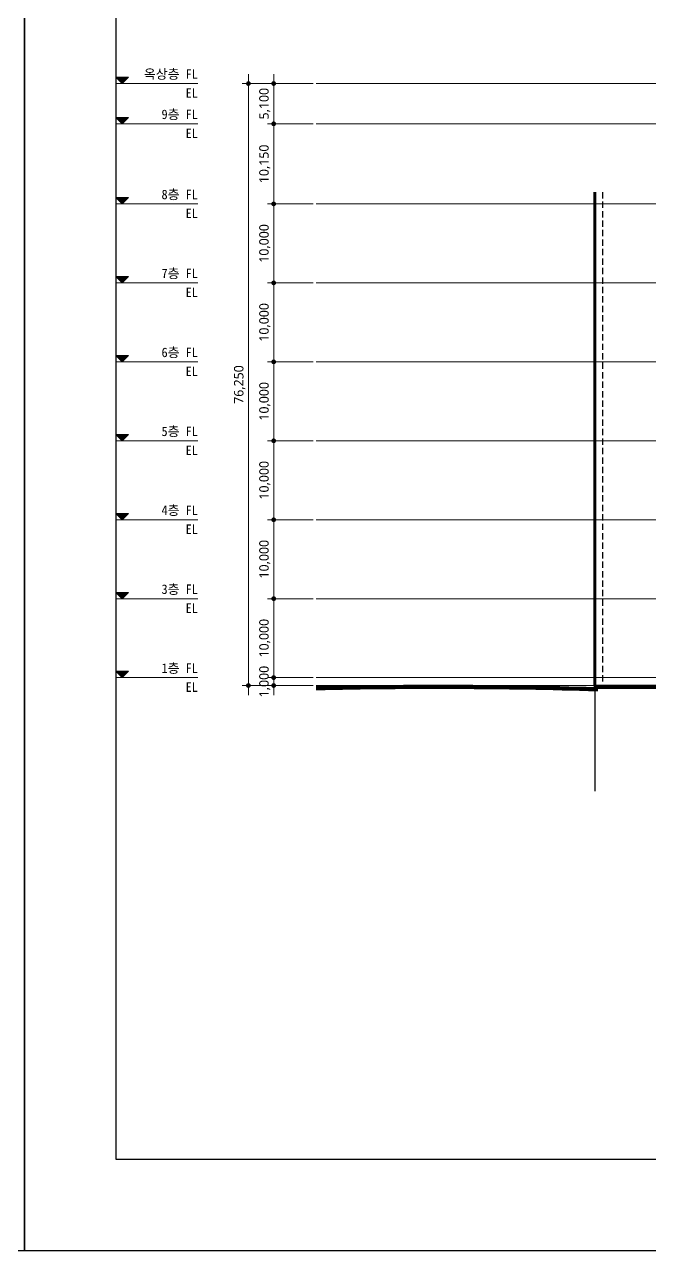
# Model space of a CAD drawing. Header units: millimetres. Extents: x 1680000 to 3024000, y 712800 to 950400.
# Drawn here: x 2688000 to 2767157, y 712800 to 868086 of the extents above; entities that cross this region are included whole.
import ezdxf
from ezdxf.enums import TextEntityAlignment as Align

# ---------------------------------------------------------------- set-up
doc = ezdxf.new("R2010")
doc.units = ezdxf.units.MM
for name, pattern in [('CEN', [62, 60, -1, 0, -1]), ('DASHDOTX2', [2, 1, -0.5, 0, -0.5]), ('DASHEDX2', [1.5, 1, -0.5]), ('HIDDEN', [0.375, 0.25, -0.125]), ('JIS_09_15', [18.9, 15, -0.9, 0.6, -0.9, 0.6, -0.9])]:
    doc.linetypes.add(name, pattern=pattern)
doc.layers.get('Defpoints').update_dxf_attribs({"color": 140})
doc.layers.add('0_검토', color=1, linetype='HIDDEN')
for name, color, linetype, lineweight in [('A-AXIS-LINE', 1, 'CEN', 15), ('A-BOND-LIN1', 4, 'DASHDOTX2', 25), ('A-BOND-LIN2', 4, 'DASHEDX2', 25), ('A-ELEV-LIN1', 2, 'Continuous', 40)]:
    doc.layers.add(name, color=color, linetype=linetype, lineweight=lineweight)
doc.layers.add('A-XXXX-NPLT', color=144, linetype='Continuous', lineweight=15, plot=False)
doc.styles.add('HY울릉도L', font='')
doc.styles.add('돋움체', font='')
doc.styles.add('맑은고딕', font='malgun.ttf')
doc.styles.get('HY울릉도L').set_extended_font_data('HYwulM')
doc.styles.get('돋움체').set_extended_font_data('DotumChe')
doc.dimstyles.new('CDIM', dxfattribs={"dimtxt": 3, "dimasz": 1.5, "dimexe": 2, "dimexo": 1, "dimgap": 1, "dimtad": 1, "dimdec": 0, "dimrnd": 0.5, "dimzin": 0, "dimdsep": 32, "dimlunit": 6, "dimtxsty": 'HY울릉도L', "dimblk1": '_CIDOT', "dimblk2": '_CIDOT', "dimsah": 1, "dimcen": 5.5, "dimclrd": 2, "dimclre": 2, "dimclrt": 7, "dimadec": 0, "dimazin": 0, "dimtfac": 1, "dimtdec": 0, "dimtix": 1, "dimtmove": 2, "dimatfit": 1, "dimldrblk": '_CIDOT', "dimfxl": 1, "dimtolj": 1, "dimtzin": 0, "dimlwd": -1, "dimarcsym": 0})

# ---------------------------------------------------------------- blocks, each defined once
blk = doc.blocks.new('_CIDOT')
at = {"color": 0, "linetype": 'ByBlock'}
blk.add_line((2, 0), (-1, 0), dxfattribs=at)
at = {"color": 0, "linetype": 'ByBlock', "const_width": 0.5}
blk.add_lwpolyline([(-0.25, 0, 1), (0.25, 0, 1)], format="xyb", close=True, dxfattribs=at)
blk = doc.blocks.new('*D27')
at = {"layer": 'A-XXXX-NPLT', "lineweight": -2, "transparency": 16777216}
for p, q in [((4621038, -360969), (4615238, -360969)), ((4621038, -371119), (4615238, -371119))]:
    blk.add_line(p, q, dxfattribs=at)
at = {"layer": 'A-XXXX-NPLT', "transparency": 16777216}
blk.add_line((4616038, -370519), (4616038, -361569), dxfattribs=at)
at = {"layer": 'Defpoints', "color": 0, "transparency": 16777216}
for p in [(4616038, -360969), (4621438, -360969), (4621438, -371119)]:
    blk.add_point(p, dxfattribs=at)
at = {"layer": 'A-XXXX-NPLT', "transparency": 16777216, "xscale": 600, "yscale": 600, "zscale": 600}
for p, rotation in [((4616038, -360969), 90), ((4616038, -371119), 270)]:
    blk.add_blockref('_CIDOT', p, dxfattribs=dict(at, rotation=rotation))
at = {"layer": 'A-XXXX-NPLT', "color": 3, "transparency": 16777216, "insert": (4614914, -366044), "char_height": 1200, "attachment_point": 5, "rotation": 90, "style": '맑은고딕'}
blk.add_mtext('\\A1;10,150', dxfattribs=at)
blk = doc.blocks.new('*D28')
at = {"layer": 'A-XXXX-NPLT', "lineweight": -2, "transparency": 16777216}
for p, q in [((4621038, -371119), (4615238, -371119)), ((4621038, -381119), (4615238, -381119))]:
    blk.add_line(p, q, dxfattribs=at)
at = {"layer": 'A-XXXX-NPLT', "transparency": 16777216}
blk.add_line((4616038, -371719), (4616038, -380519), dxfattribs=at)
at = {"layer": 'Defpoints', "color": 0, "transparency": 16777216}
for p in [(4621438, -371119), (4616038, -381119), (4621438, -381119)]:
    blk.add_point(p, dxfattribs=at)
at = {"layer": 'A-XXXX-NPLT', "transparency": 16777216, "xscale": 600, "yscale": 600, "zscale": 600}
for p, rotation in [((4616038, -371119), 90), ((4616038, -381119), 270)]:
    blk.add_blockref('_CIDOT', p, dxfattribs=dict(at, rotation=rotation))
at = {"layer": 'A-XXXX-NPLT', "color": 3, "transparency": 16777216, "insert": (4614914, -376119), "char_height": 1200, "attachment_point": 5, "rotation": 90, "style": '맑은고딕'}
blk.add_mtext('\\A1;10,000', dxfattribs=at)
blk = doc.blocks.new('*D29')
at = {"layer": 'A-XXXX-NPLT', "lineweight": -2, "transparency": 16777216}
for p, q in [((4621038, -381119), (4615238, -381119)), ((4621038, -391119), (4615238, -391119))]:
    blk.add_line(p, q, dxfattribs=at)
at = {"layer": 'A-XXXX-NPLT', "transparency": 16777216}
blk.add_line((4616038, -381719), (4616038, -390519), dxfattribs=at)
at = {"layer": 'Defpoints', "color": 0, "transparency": 16777216}
for p in [(4621438, -381119), (4616038, -391119), (4621438, -391119)]:
    blk.add_point(p, dxfattribs=at)
at = {"layer": 'A-XXXX-NPLT', "transparency": 16777216, "xscale": 600, "yscale": 600, "zscale": 600}
for p, rotation in [((4616038, -381119), 90), ((4616038, -391119), 270)]:
    blk.add_blockref('_CIDOT', p, dxfattribs=dict(at, rotation=rotation))
at = {"layer": 'A-XXXX-NPLT', "color": 3, "transparency": 16777216, "insert": (4614914, -386119), "char_height": 1200, "attachment_point": 5, "rotation": 90, "style": '맑은고딕'}
blk.add_mtext('\\A1;10,000', dxfattribs=at)
blk = doc.blocks.new('*D30')
at = {"layer": 'A-XXXX-NPLT', "lineweight": -2, "transparency": 16777216}
for p, q in [((4621038, -391119), (4615238, -391119)), ((4621038, -401119), (4615238, -401119))]:
    blk.add_line(p, q, dxfattribs=at)
at = {"layer": 'A-XXXX-NPLT', "transparency": 16777216}
blk.add_line((4616038, -391719), (4616038, -400519), dxfattribs=at)
at = {"layer": 'Defpoints', "color": 0, "transparency": 16777216}
for p in [(4621438, -391119), (4616038, -401119), (4621438, -401119)]:
    blk.add_point(p, dxfattribs=at)
at = {"layer": 'A-XXXX-NPLT', "transparency": 16777216, "xscale": 600, "yscale": 600, "zscale": 600}
for p, rotation in [((4616038, -391119), 90), ((4616038, -401119), 270)]:
    blk.add_blockref('_CIDOT', p, dxfattribs=dict(at, rotation=rotation))
at = {"layer": 'A-XXXX-NPLT', "color": 3, "transparency": 16777216, "insert": (4614914, -396119), "char_height": 1200, "attachment_point": 5, "rotation": 90, "style": '맑은고딕'}
blk.add_mtext('\\A1;10,000', dxfattribs=at)
blk = doc.blocks.new('*D31')
at = {"layer": 'A-XXXX-NPLT', "lineweight": -2, "transparency": 16777216}
for p, q in [((4621038, -401119), (4615238, -401119)), ((4621038, -411119), (4615238, -411119))]:
    blk.add_line(p, q, dxfattribs=at)
at = {"layer": 'A-XXXX-NPLT', "transparency": 16777216}
blk.add_line((4616038, -401719), (4616038, -410519), dxfattribs=at)
at = {"layer": 'Defpoints', "color": 0, "transparency": 16777216}
for p in [(4621438, -401119), (4616038, -411119), (4621438, -411119)]:
    blk.add_point(p, dxfattribs=at)
at = {"layer": 'A-XXXX-NPLT', "transparency": 16777216, "xscale": 600, "yscale": 600, "zscale": 600}
for p, rotation in [((4616038, -401119), 90), ((4616038, -411119), 270)]:
    blk.add_blockref('_CIDOT', p, dxfattribs=dict(at, rotation=rotation))
at = {"layer": 'A-XXXX-NPLT', "color": 3, "transparency": 16777216, "insert": (4614914, -406119), "char_height": 1200, "attachment_point": 5, "rotation": 90, "style": '맑은고딕'}
blk.add_mtext('\\A1;10,000', dxfattribs=at)
blk = doc.blocks.new('*D32')
at = {"layer": 'A-XXXX-NPLT', "lineweight": -2, "transparency": 16777216}
for p, q in [((4621038, -411119), (4615238, -411119)), ((4621038, -421119), (4615238, -421119))]:
    blk.add_line(p, q, dxfattribs=at)
at = {"layer": 'A-XXXX-NPLT', "transparency": 16777216}
blk.add_line((4616038, -411719), (4616038, -420519), dxfattribs=at)
at = {"layer": 'Defpoints', "color": 0, "transparency": 16777216}
for p in [(4621438, -411119), (4616038, -421119), (4621438, -421119)]:
    blk.add_point(p, dxfattribs=at)
at = {"layer": 'A-XXXX-NPLT', "transparency": 16777216, "xscale": 600, "yscale": 600, "zscale": 600}
for p, rotation in [((4616038, -411119), 90), ((4616038, -421119), 270)]:
    blk.add_blockref('_CIDOT', p, dxfattribs=dict(at, rotation=rotation))
at = {"layer": 'A-XXXX-NPLT', "color": 3, "transparency": 16777216, "insert": (4614914, -416119), "char_height": 1200, "attachment_point": 5, "rotation": 90, "style": '맑은고딕'}
blk.add_mtext('\\A1;10,000', dxfattribs=at)
blk = doc.blocks.new('*D33')
at = {"layer": 'A-XXXX-NPLT', "lineweight": -2, "transparency": 16777216}
for p, q in [((4621038, -355869), (4615238, -355869)), ((4621038, -360969), (4615238, -360969))]:
    blk.add_line(p, q, dxfattribs=at)
at = {"layer": 'A-XXXX-NPLT', "transparency": 16777216}
blk.add_line((4616038, -360369), (4616038, -356469), dxfattribs=at)
at = {"layer": 'Defpoints', "color": 0, "transparency": 16777216}
for p in [(4616038, -355869), (4621438, -355869), (4621438, -360969)]:
    blk.add_point(p, dxfattribs=at)
at = {"layer": 'A-XXXX-NPLT', "transparency": 16777216, "xscale": 600, "yscale": 600, "zscale": 600}
for p, rotation in [((4616038, -355869), 90), ((4616038, -360969), 270)]:
    blk.add_blockref('_CIDOT', p, dxfattribs=dict(at, rotation=rotation))
at = {"layer": 'A-XXXX-NPLT', "color": 3, "transparency": 16777216, "insert": (4614914, -358419), "char_height": 1200, "attachment_point": 5, "rotation": 90, "style": '맑은고딕'}
blk.add_mtext('\\A1;5,100', dxfattribs=at)
blk = doc.blocks.new('*D26')
at = {"layer": 'A-XXXX-NPLT', "lineweight": -2, "transparency": 16777216}
for p, q in [((4621038, -355869), (4612038, -355869)), ((4621038, -432119), (4612038, -432119))]:
    blk.add_line(p, q, dxfattribs=at)
at = {"layer": 'A-XXXX-NPLT', "transparency": 16777216}
blk.add_line((4612838, -431519), (4612838, -356469), dxfattribs=at)
at = {"layer": 'Defpoints', "color": 0, "transparency": 16777216}
for p in [(4612838, -355869), (4621438, -355869), (4621438, -432119)]:
    blk.add_point(p, dxfattribs=at)
at = {"layer": 'A-XXXX-NPLT', "transparency": 16777216, "xscale": 600, "yscale": 600, "zscale": 600}
for p, rotation in [((4612838, -355869), 90), ((4612838, -432119), 270)]:
    blk.add_blockref('_CIDOT', p, dxfattribs=dict(at, rotation=rotation))
at = {"layer": 'A-XXXX-NPLT', "color": 3, "transparency": 16777216, "insert": (4611717, -393994), "char_height": 1200, "attachment_point": 5, "rotation": 90, "style": '맑은고딕'}
blk.add_mtext('\\A1;76,250', dxfattribs=at)
blk = doc.blocks.new('*D34')
at = {"layer": 'A-XXXX-NPLT', "lineweight": -2, "transparency": 16777216}
for p, q in [((4621038, -421119), (4615238, -421119)), ((4621038, -431119), (4615238, -431119))]:
    blk.add_line(p, q, dxfattribs=at)
at = {"layer": 'A-XXXX-NPLT', "transparency": 16777216}
blk.add_line((4616038, -421719), (4616038, -430519), dxfattribs=at)
at = {"layer": 'Defpoints', "color": 0, "transparency": 16777216}
for p in [(4621438, -421119), (4616038, -431119), (4621438, -431119)]:
    blk.add_point(p, dxfattribs=at)
at = {"layer": 'A-XXXX-NPLT', "transparency": 16777216, "xscale": 600, "yscale": 600, "zscale": 600}
for p, rotation in [((4616038, -421119), 90), ((4616038, -431119), 270)]:
    blk.add_blockref('_CIDOT', p, dxfattribs=dict(at, rotation=rotation))
at = {"layer": 'A-XXXX-NPLT', "color": 3, "transparency": 16777216, "insert": (4614914, -426119), "char_height": 1200, "attachment_point": 5, "rotation": 90, "style": '맑은고딕'}
blk.add_mtext('\\A1;10,000', dxfattribs=at)
blk = doc.blocks.new('*D35')
at = {"layer": 'A-XXXX-NPLT', "transparency": 16777216}
for p, q in [((4616038, -430519), (4616038, -429919)), ((4616038, -431119), (4616038, -432119)), ((4616038, -432719), (4616038, -433319))]:
    blk.add_line(p, q, dxfattribs=at)
at = {"layer": 'A-XXXX-NPLT', "lineweight": -2, "transparency": 16777216}
for p, q in [((4621038, -431119), (4615238, -431119)), ((4621038, -432119), (4615238, -432119))]:
    blk.add_line(p, q, dxfattribs=at)
at = {"layer": 'Defpoints', "color": 0, "transparency": 16777216}
for p in [(4621438, -431119), (4616038, -432119), (4621438, -432119)]:
    blk.add_point(p, dxfattribs=at)
at = {"layer": 'A-XXXX-NPLT', "transparency": 16777216, "xscale": 600, "yscale": 600, "zscale": 600}
for p, rotation in [((4616038, -431119), 270), ((4616038, -432119), 90)]:
    blk.add_blockref('_CIDOT', p, dxfattribs=dict(at, rotation=rotation))
at = {"layer": 'A-XXXX-NPLT', "color": 3, "transparency": 16777216, "insert": (4614914, -431619), "char_height": 1200, "attachment_point": 5, "rotation": 90, "style": '맑은고딕'}
blk.add_mtext('\\A1;1,000', dxfattribs=at)
blk = doc.blocks.new('axis')
at = {"layer": 'A-XXXX-NPLT'}
for points in [[(4596838.1, -355868.7), (4597638.1, -355068.7), (4596038.1, -355068.7)], [(4596838.1, -360968.7), (4597638.1, -360168.7), (4596038.1, -360168.7)], [(4596838.1, -371118.7), (4597638.1, -370318.7), (4596038.1, -370318.7)], [(4596838.1, -381118.7), (4597638.1, -380318.7), (4596038.1, -380318.7)], [(4596838.1, -391118.7), (4597638.1, -390318.7), (4596038.1, -390318.7)], [(4596838.1, -401118.7), (4597638.1, -400318.7), (4596038.1, -400318.7)], [(4596838.1, -411118.7), (4597638.1, -410318.7), (4596038.1, -410318.7)], [(4596838.1, -421118.7), (4597638.1, -420318.7), (4596038.1, -420318.7)], [(4596838.1, -431118.7), (4597638.1, -430318.7), (4596038.1, -430318.7)]]:
    blk.add_hatch(color=256, dxfattribs=at).paths.add_polyline_path(points)
at = {"layer": 'A-AXIS-LINE'}
for p, q in [((4621438.1, -355868.7), (4883538.1, -355868.7)), ((4621438.1, -360968.7), (4883538.1, -360968.7)), ((4621438.1, -371118.7), (4883538.1, -371118.7)), ((4621438.1, -381118.7), (4883538.1, -381118.7)), ((4621438.1, -391118.7), (4883538.1, -391118.7)), ((4621438.1, -401118.7), (4883538.1, -401118.7)), ((4621438.1, -411118.7), (4883538.1, -411118.7)), ((4621438.1, -421118.7), (4883538.1, -421118.7)), ((4621438.1, -431118.7), (4883538.1, -431118.7)), ((4621438.1, -432118.7), (4883538.1, -432118.7))]:
    blk.add_line(p, q, dxfattribs=at)
at = {"layer": 'A-XXXX-NPLT'}
for p, q in [((4596038.1, -355068.7), (4596838.1, -355868.7)), ((4597638.1, -355068.7), (4596038.1, -355068.7)), ((4596838.1, -355868.7), (4597638.1, -355068.7)), ((4596038.1, -355868.7), (4606438.1, -355868.7)), ((4596038.1, -360168.7), (4596838.1, -360968.7)), ((4597638.1, -360168.7), (4596038.1, -360168.7)), ((4596838.1, -360968.7), (4597638.1, -360168.7)), ((4596038.1, -360968.7), (4606438.1, -360968.7)), ((4596038.1, -370318.7), (4596838.1, -371118.7)), ((4597638.1, -370318.7), (4596038.1, -370318.7)), ((4596038.1, -371118.7), (4606438.1, -371118.7)), ((4596838.1, -371118.7), (4597638.1, -370318.7)), ((4596038.1, -380318.7), (4596838.1, -381118.7)), ((4597638.1, -380318.7), (4596038.1, -380318.7)), ((4596838.1, -381118.7), (4597638.1, -380318.7)), ((4596038.1, -381118.7), (4606438.1, -381118.7)), ((4596038.1, -390318.7), (4596838.1, -391118.7)), ((4597638.1, -390318.7), (4596038.1, -390318.7)), ((4596038.1, -391118.7), (4606438.1, -391118.7)), ((4596838.1, -391118.7), (4597638.1, -390318.7)), ((4596038.1, -400318.7), (4596838.1, -401118.7)), ((4597638.1, -400318.7), (4596038.1, -400318.7)), ((4596838.1, -401118.7), (4597638.1, -400318.7)), ((4596038.1, -401118.7), (4606438.1, -401118.7)), ((4596038.1, -410318.7), (4596838.1, -411118.7)), ((4597638.1, -410318.7), (4596038.1, -410318.7)), ((4596038.1, -411118.7), (4606438.1, -411118.7)), ((4596838.1, -411118.7), (4597638.1, -410318.7)), ((4596038.1, -420318.7), (4596838.1, -421118.7)), ((4597638.1, -420318.7), (4596038.1, -420318.7)), ((4596838.1, -421118.7), (4597638.1, -420318.7)), ((4596038.1, -421118.7), (4606438.1, -421118.7)), ((4596038.1, -430318.7), (4596838.1, -431118.7)), ((4597638.1, -430318.7), (4596038.1, -430318.7)), ((4596038.1, -431118.7), (4606438.1, -431118.7)), ((4596838.1, -431118.7), (4597638.1, -430318.7))]:
    blk.add_line(p, q, dxfattribs=at)
at = {"layer": 'A-XXXX-NPLT', "style": '돋움체'}
for s, p in [('옥상층 FL', (4606438.1, -354668.7)), ('EL', (4606438.1, -357068.7)), ('9층 FL', (4606438.1, -359768.7)), ('EL', (4606438.1, -362168.7)), ('8층 FL', (4606438.1, -369918.7)), ('EL', (4606438.1, -372318.7)), ('7층 FL', (4606438.1, -379918.7)), ('EL', (4606438.1, -382318.7)), ('6층 FL', (4606438.1, -389918.7)), ('EL', (4606438.1, -392318.7)), ('5층 FL', (4606438.1, -399918.7)), ('EL', (4606438.1, -402318.7)), ('4층 FL', (4606438.1, -409918.7)), ('EL', (4606438.1, -412318.7)), ('3층 FL', (4606438.1, -419918.7)), ('EL', (4606438.1, -422318.7)), ('1층 FL', (4606438.1, -429918.7)), ('EL', (4606438.1, -432318.7))]:
    blk.add_text(s, height=1200, dxfattribs=at).set_placement(p, align=Align.MIDDLE_RIGHT)
at = {"layer": 'A-XXXX-NPLT'}
for base, p1, p2, picture, middle in [((4612838.1, -355868.7), (4621438.1, -432118.7), (4621438.1, -355868.7), '*D26', (4611717.4, -393993.7)), ((4616038.1, -355868.7), (4621438.1, -360968.7), (4621438.1, -355868.7), '*D33', (4614914.2, -358418.7)), ((4616038.1, -360968.7), (4621438.1, -371118.7), (4621438.1, -360968.7), '*D27', (4614914.2, -366043.7)), ((4616038.1, -381118.7), (4621438.1, -371118.7), (4621438.1, -381118.7), '*D28', (4614914.2, -376118.7)), ((4616038.1, -391118.7), (4621438.1, -381118.7), (4621438.1, -391118.7), '*D29', (4614914.2, -386118.7)), ((4616038.1, -401118.7), (4621438.1, -391118.7), (4621438.1, -401118.7), '*D30', (4614914.2, -396118.7)), ((4616038.1, -411118.7), (4621438.1, -401118.7), (4621438.1, -411118.7), '*D31', (4614914.2, -406118.7)), ((4616038.1, -421118.7), (4621438.1, -411118.7), (4621438.1, -421118.7), '*D32', (4614914.2, -416118.7)), ((4616038.1, -431118.7), (4621438.1, -421118.7), (4621438.1, -431118.7), '*D34', (4614914.2, -426118.7)), ((4616038.1, -432118.7), (4621438.1, -431118.7), (4621438.1, -432118.7), '*D35', (4614914.2, -431618.7))]:
    dim = blk.add_linear_dim(base=base, p1=p1, p2=p2, angle=270, dimstyle='CDIM', override={"dimscale": 400, "dimtxsty": '맑은고딕', "dimclrd": 256, "dimclre": 256, "dimclrt": 3}, dxfattribs=at)
    dim.commit()
    dim.dimension.update_dxf_attribs({"geometry": picture, "text_midpoint": middle})

msp = doc.modelspace()

# ---------------------------------------------------------------- linework, layer by layer
at = {"layer": '0_검토'}
msp.add_lwpolyline([(2760227.5, 790082.8), (2760227.5, 770967.3)], dxfattribs=at)
at = {"layer": 'A-BOND-LIN1', "linetype": 'JIS_09_15', "ltscale": 800, "const_width": 400}
msp.add_lwpolyline([(2760227.5, 846860), (2760227.5, 784360)], dxfattribs=at)
at = {"layer": 'A-BOND-LIN2', "ltscale": 800}
msp.add_line((2761227.5, 846860), (2761227.5, 784360), dxfattribs=at)
at = {"layer": 'A-ELEV-LIN1'}
for points in [[(2724960, 784185.2, -0.01322475), (2760227.5, 784060), (2760227.5, 784360), (2956155.5, 784360), (2956155.5, 784210, -0.025), (2968155.5, 784210), (2968155.5, 784360), (2987060, 784360)], [(2724960, 784035.2, -0.01328401), (2760377.5, 783905.4), (2760377.5, 784210), (2956005.5, 784210), (2956005.5, 784052.2, -0.02565791), (2968305.5, 784052.2), (2968305.5, 784210), (2987060, 784210)], [(2724960, 783885.1, -0.0133433), (2760527.5, 783750.8), (2760527.5, 784060), (2955855.5, 784060), (2955855.5, 783894.2, -0.02631753), (2968455.5, 783894.2), (2968455.5, 784060), (2987060, 784060)]]:
    msp.add_lwpolyline(points, format="xyb", dxfattribs=at)
at = {"layer": 'A-XXXX-NPLT'}
for points in [[(2688000, 950400), (3024000, 950400), (3024000, 712800), (2688000, 712800)], [(2987060, 724360), (2699560, 724360), (2699560, 938840), (2987060, 938840)]]:
    msp.add_lwpolyline(points, close=True, dxfattribs=at)
at = {"layer": 'Defpoints'}
for points in [[(2688000, 950400), (2352000, 950400), (2352000, 712800), (2688000, 712800)], [(3024000, 950400), (2688000, 950400), (2688000, 712800), (3024000, 712800)], [(2987060, 938840), (2699560, 938840), (2699560, 724360), (2987060, 724360)]]:
    msp.add_lwpolyline(points, close=True, dxfattribs=at)

# ---------------------------------------------------------------- block references
at = {"layer": 'A-AXIS-LINE'}
msp.add_blockref('axis', (-1896478.1, 1216478.7), dxfattribs=at)

doc.saveas('drawing.dxf')
